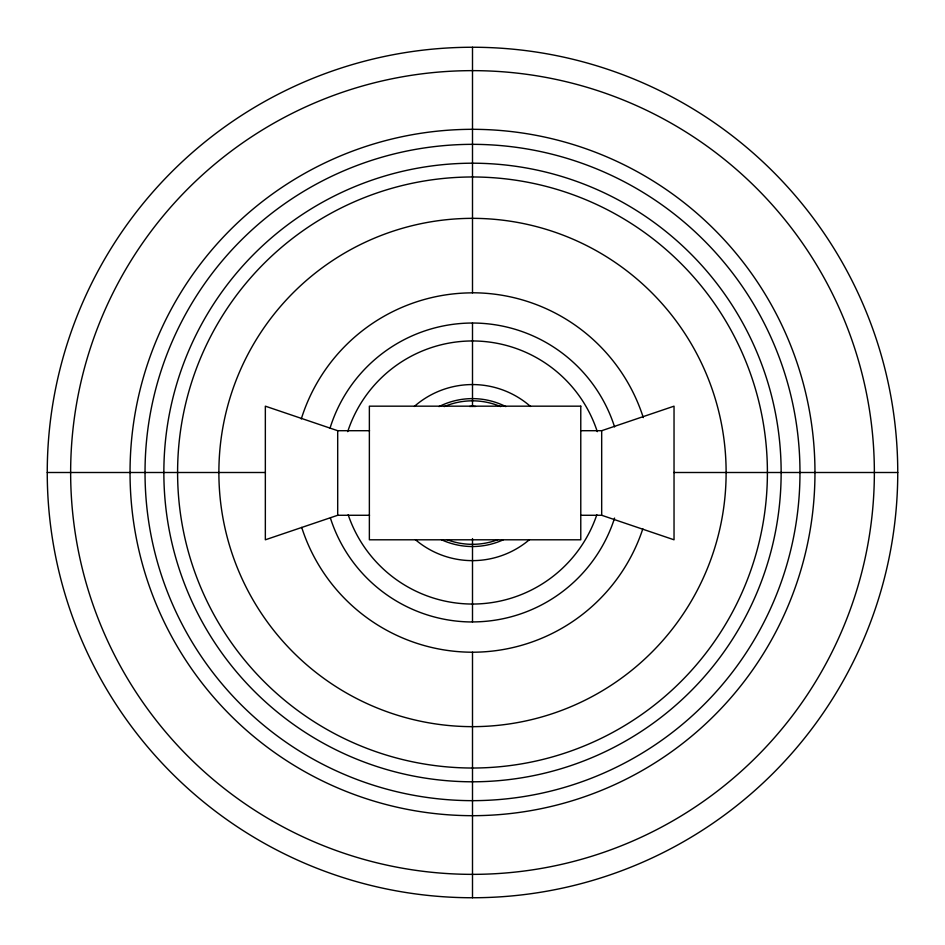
<?xml version="1.0" encoding="UTF-8"?>
<svg xmlns="http://www.w3.org/2000/svg" width="945" height="945" viewBox="0 0 945 945"><rect width="100%" height="100%" fill="white"/><g stroke="black" fill="none" stroke-linecap="round" stroke-linejoin="round"><path stroke-width="1.42" d="M369.53 515.273L337.696 515.273L265.344 539.796L265.344 406.173L337.696 430.707L369.53 430.707M581.423 430.707L601.681 430.707L674.033 406.173L674.033 539.796L601.681 515.273L581.423 515.273M47.25 472.5L163.544 472.5M163.733 472.5L265.415 472.5M673.761 472.5L781.267 472.5M781.456 472.5L897.75 472.5A425.25 425.25 0 0 0 259.875 104.222A425.25 425.25 0 0 0 259.875 840.778A425.25 425.25 0 0 0 897.75 472.5M601.681 430.707L601.681 515.273M472.5 47.25L472.5 176.573M472.5 176.975A295.218 295.218 0 0 1 767.399 472.5A295.218 295.218 0 0 1 472.5 768.025A295.218 295.218 0 0 1 177.601 472.5A295.218 295.218 0 0 1 472.5 176.975L472.5 292.855A179.526 179.526 0 0 0 301.266 419.001M614.581 426.927A149.322 149.322 0 0 0 472.5 323.025L472.5 406.433M472.5 538.567L472.5 621.916A149.322 149.322 0 0 0 614.581 518.073M301.703 527.393A179.526 179.526 0 0 0 472.5 652.215L472.5 767.907M472.5 768.427L472.5 897.75M337.696 430.707L337.696 515.273M472.5 292.785A179.526 179.526 0 0 1 643.297 417.607M642.836 528.787A179.526 179.526 0 0 1 472.5 652.215M472.5 621.975A149.322 149.322 0 0 1 330.419 518.073M329.982 428.309A149.322 149.322 0 0 1 472.5 323.025M348.162 514.718A131.402 131.402 0 0 0 472.5 604.044A131.402 131.402 0 0 0 596.838 514.718M597.287 431.641A131.402 131.402 0 0 0 472.5 340.956A131.402 131.402 0 0 0 347.713 431.641M529.436 539.666A88.039 88.039 0 0 1 415.375 539.666M414.288 406.468A88.039 88.039 0 0 1 530.523 406.468M469.641 406.468A66.032 66.032 0 0 1 475.5 406.468M497.92 539.642A71.749 71.749 0 0 1 446.926 539.642M444.233 406.598A71.749 71.749 0 0 1 500.614 406.598M503.331 539.76A73.946 73.946 0 0 1 441.516 539.76M439.012 406.598A73.946 73.946 0 0 1 505.823 406.598M580.773 406.173L369.365 406.173L369.365 539.796L580.773 539.796L580.773 406.173M271.569 820.52A401.861 401.861 0 0 0 874.361 472.5A401.861 401.861 0 0 0 271.569 124.48A401.861 401.861 0 0 0 271.569 820.52M472.5 129.311A342.822 342.822 0 0 0 130.044 472.5A342.822 342.822 0 0 0 472.5 815.689A342.822 342.822 0 0 0 814.956 472.5A342.822 342.822 0 0 0 472.5 129.311M472.5 144.337A327.809 327.809 0 0 0 145.034 472.5A327.809 327.809 0 0 0 472.5 800.663A327.809 327.809 0 0 0 799.966 472.5A327.809 327.809 0 0 0 472.5 144.337M472.5 163.201A308.968 308.968 0 0 0 163.863 472.5A308.968 308.968 0 0 0 472.5 781.798A308.968 308.968 0 0 0 781.137 472.5A308.968 308.968 0 0 0 472.5 163.201M472.5 218.342A253.886 253.886 0 0 0 218.886 472.5A253.886 253.886 0 0 0 472.5 726.658A253.886 253.886 0 0 0 726.114 472.5A253.886 253.886 0 0 0 472.5 218.342"/></g></svg>
